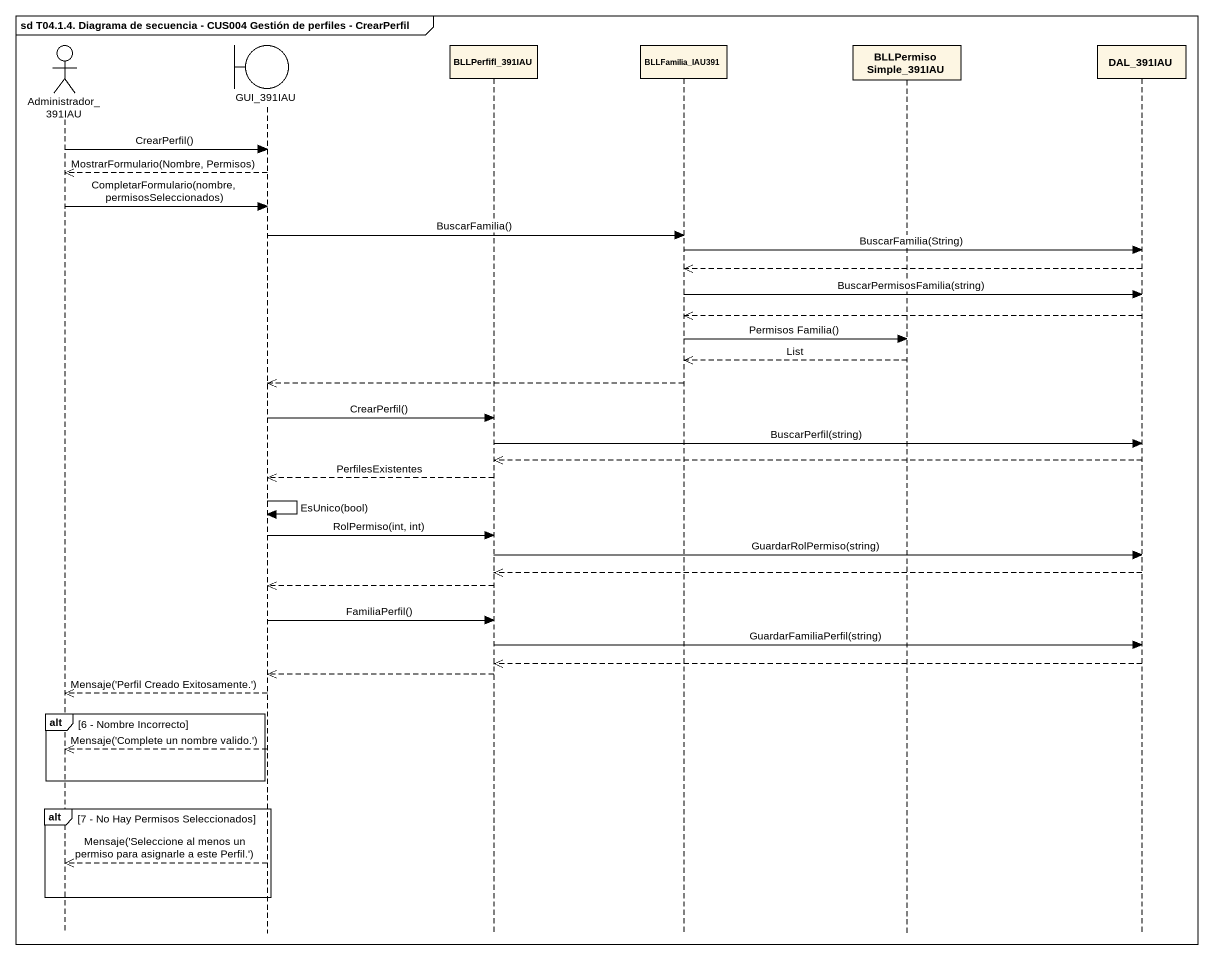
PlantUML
@startuml
mainframe sd T04.1.4. Diagrama de secuencia - CUS004 Gestión de perfiles - CrearPerfil
hide footbox
actor Administrador_391IAU
boundary GUI_391IAU
participant BLLPerfifl_391IAU
participant BLLFamilia_IAU391
participant BLLPermisoSimple_391IAU
participant DAL_391IAU

Administrador_391IAU -> GUI_391IAU : CrearPerfil()
GUI_391IAU -->> Administrador_391IAU : MostrarFormulario(Nombre, Permisos)
Administrador_391IAU -> GUI_391IAU : CompletarFormulario(nombre, permisosSeleccionados)
GUI_391IAU -> BLLFamilia_IAU391 : BuscarFamilia()
BLLFamilia_IAU391 -> DAL_391IAU : BuscarFamilia(String)
DAL_391IAU -->> BLLFamilia_IAU391
BLLFamilia_IAU391 -> DAL_391IAU : BuscarPermisosFamilia(string)
DAL_391IAU -->> BLLFamilia_IAU391
BLLFamilia_IAU391 -> BLLPermisoSimple_391IAU : Permisos Familia()
BLLPermisoSimple_391IAU -->> BLLFamilia_IAU391 : List
BLLFamilia_IAU391 -->> GUI_391IAU
GUI_391IAU -> BLLPerfifl_391IAU : CrearPerfil()
BLLPerfifl_391IAU -> DAL_391IAU : BuscarPerfil(string)
DAL_391IAU -->> BLLPerfifl_391IAU
BLLPerfifl_391IAU -->> GUI_391IAU : PerfilesExistentes
GUI_391IAU -> GUI_391IAU : EsUnico(bool)
GUI_391IAU -> BLLPerfifl_391IAU : RolPermiso(int, int)
BLLPerfifl_391IAU -> DAL_391IAU : GuardarRolPermiso(string)
DAL_391IAU -->> BLLPerfifl_391IAU
BLLPerfifl_391IAU -->> GUI_391IAU
GUI_391IAU -> BLLPerfifl_391IAU : FamiliaPerfil()
BLLPerfifl_391IAU -> DAL_391IAU : GuardarFamiliaPerfil(string)
DAL_391IAU -->> BLLPerfifl_391IAU
BLLPerfifl_391IAU -->> GUI_391IAU
GUI_391IAU -->> Administrador_391IAU : Mensaje('Perfil Creado Exitosamente.')
alt 6 - Nombre Incorrecto
  GUI_391IAU -->> Administrador_391IAU : Mensaje('Complete un nombre valido.')
end
alt 7 - No Hay Permisos Seleccionados
  GUI_391IAU -->> Administrador_391IAU : Mensaje('Seleccione al menos un permiso para asignarle a este Perfil.')
end
@enduml
